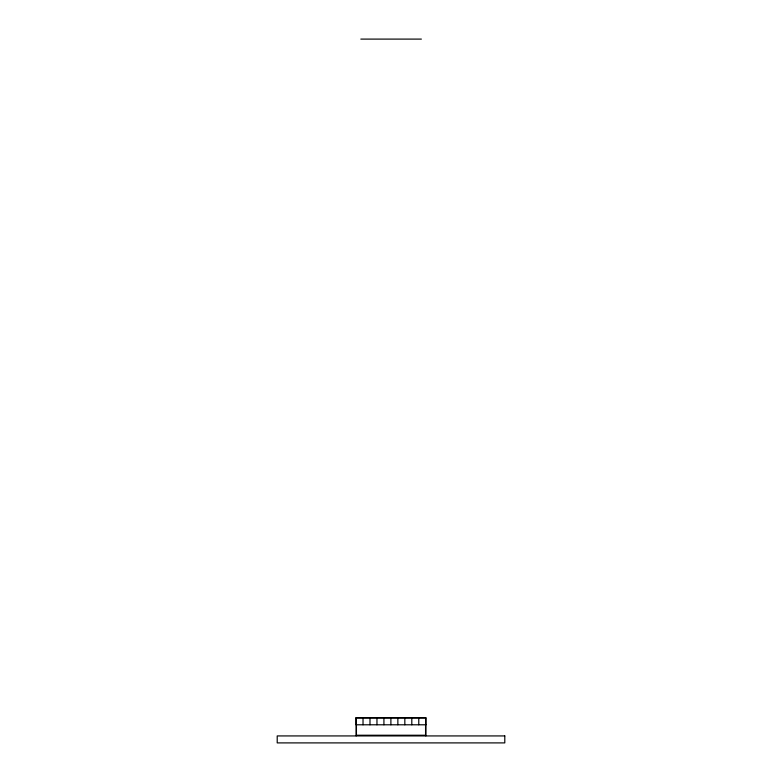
<?xml version="1.0" encoding="UTF-8"?>
<svg xmlns="http://www.w3.org/2000/svg" width="782" height="782" viewBox="0 0 782 782"><rect width="100%" height="100%" fill="white"/><g stroke="black" fill="none" stroke-linecap="round" stroke-linejoin="round"><path stroke-width="1.17" d="M360.825 39.1L421.381 39.1M356.054 717.905L425.74 717.905M425.877 724.787L356.054 724.787L356.054 717.768L425.74 717.768L425.74 724.797M425.877 717.768L425.838 735.93M425.564 724.787L425.564 735.236L356.436 735.236L356.436 724.787M418.771 717.768L418.771 724.797M411.801 717.768L411.801 724.797M404.832 717.768L404.832 724.797M397.862 717.768L397.862 724.797M390.892 717.768L390.892 724.797M383.923 717.768L383.923 724.797M376.963 717.768L376.963 724.797M369.994 717.768L369.994 724.797M363.024 717.768L363.024 724.797M356.191 717.768L356.162 735.93M504.791 735.93L277.209 735.93L277.209 742.9L504.791 742.9L504.791 735.93"/></g></svg>
